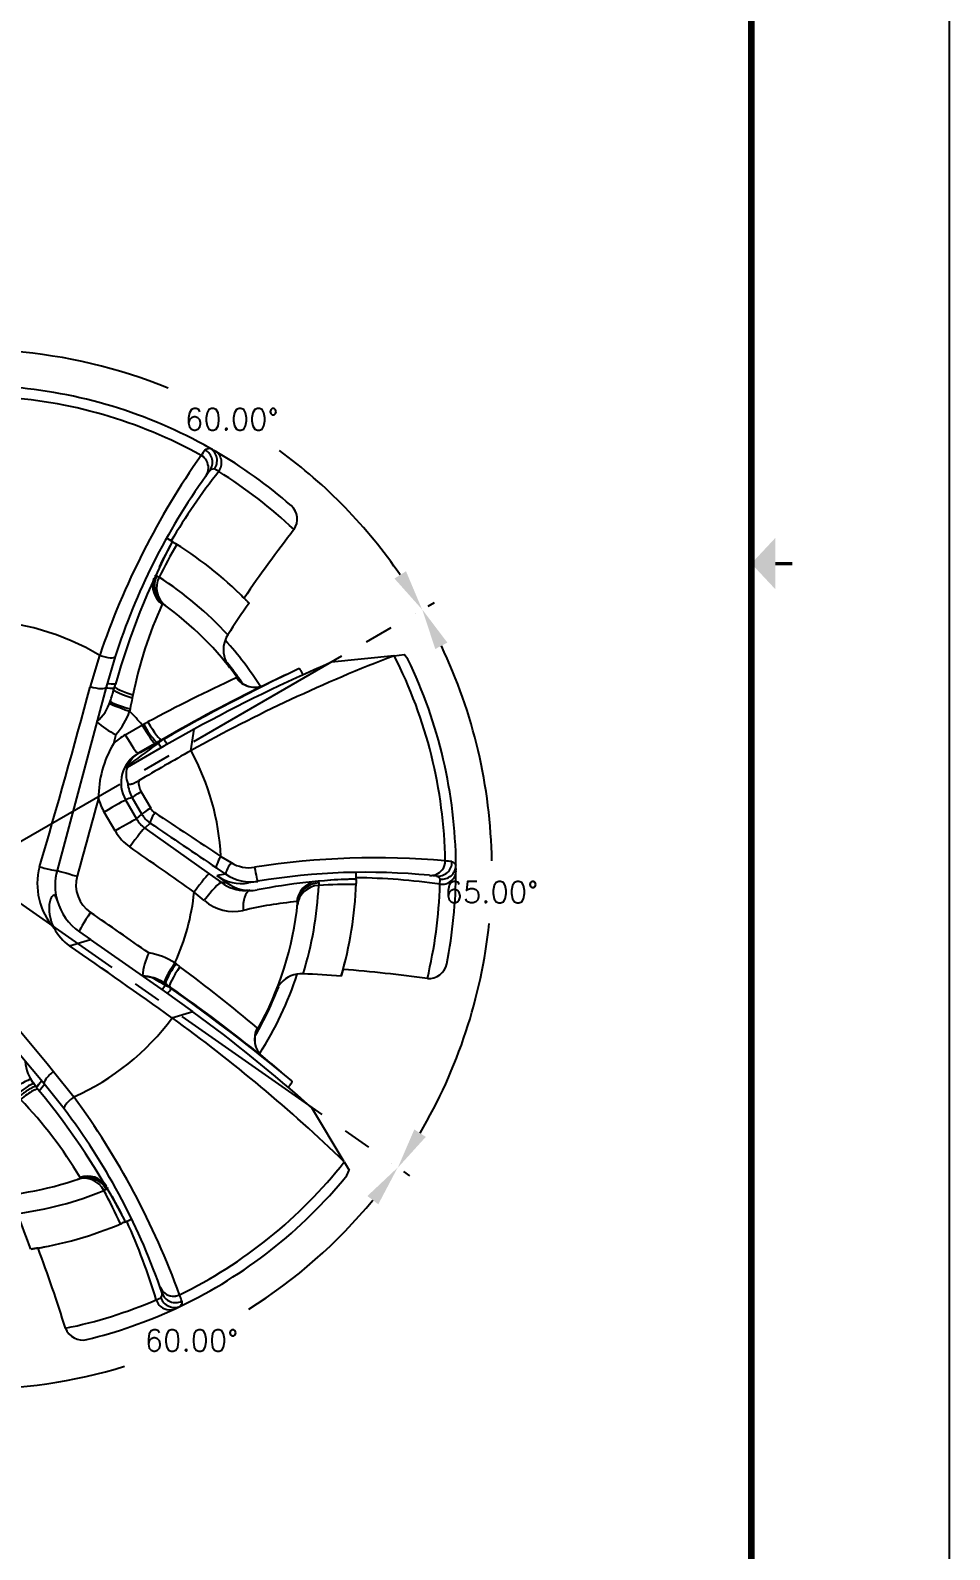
# Model space of a CAD drawing. Extents: x 72.5 to 106.5, y 4 to 26.
# Drawn here: x 102.46 to 106.5, y 10.63 to 17.3 of the extents above; entities that cross this region are included whole.
import ezdxf
from ezdxf.enums import TextEntityAlignment as Align

# ---------------------------------------------------------------- set-up
doc = ezdxf.new("R2010")
doc.units = 0
doc.header["$MEASUREMENT"] = 0
doc.header["$PDMODE"] = 3
doc.linetypes.add('CENTER2', pattern=[1.125, 0.75, -0.125, 0.125, -0.125])
doc.layers.get('0').update_dxf_attribs({"linetype": 'CONTINUOUS'})
doc.layers.get('Defpoints').update_dxf_attribs({"color": 10, "linetype": 'CONTINUOUS'})
for name, color, linetype in [('CLine', 5, 'CENTER2'), ('Default', 7, 'CONTINUOUS'), ('Dims', 4, 'CONTINUOUS'), ('ODG-42605R1', 7, 'CONTINUOUS'), ('Title Block', 7, 'CONTINUOUS')]:
    doc.layers.add(name, color=color, linetype=linetype)
doc.styles.add('RomanD', font='romand.shx', dxfattribs={"width": 0.9})
doc.styles.add('RomanS', font='romans')
doc.dimstyles.get("Standard").update_dxf_attribs({"dimtxt": 0.094, "dimasz": 0.18, "dimexe": 0.0625, "dimexo": 0.0625, "dimgap": 0.09, "dimtad": 0, "dimtih": 1, "dimtoh": 1, "dimdec": 4, "dimzin": 4, "dimdsep": 46, "dimtxsty": 'RomanS', "dimcen": 0.09, "dimazin": 1, "dimtfac": 1, "dimtdec": 4, "dimtofl": 0, "dimtmove": 0, "dimatfit": 1, "dimfxl": 1, "dimtolj": 1, "dimtzin": 0, "dimarcsym": 0})

# ---------------------------------------------------------------- blocks, each defined once
blk = doc.blocks.new('*D15')
at = {"layer": 'Defpoints', "color": 0, "transparency": 16777216}
for p in [(102.2041, 13.6138), (102.2041, 13.6138), (104.0472, 12.3233), (102.7947, 11.4099), (102.008, 11.3724)]:
    blk.add_point(p, dxfattribs=at)
at = {"layer": 'Dims', "color": 0, "lineweight": -2, "transparency": 16777216}
for p, q in [((104.0984, 12.2874), (104.1244, 12.2693)), ((102.0026, 11.3101), (101.9998, 11.2786))]:
    blk.add_line(p, q, dxfattribs=at)
for start, end in [(302.19227, 320.47886), (269.52114, 287.0924)]:
    blk.add_arc((102.2041, 13.6138), 2.2817, start, end, dxfattribs=at)
at = {"layer": 'Dims', "color": 0, "transparency": 16777216}
for points in [[(103.9403, 12.18), (103.9881, 12.1437), (104.0732, 12.3051)], [(102.1836, 11.3022), (102.1865, 11.3622), (102.0053, 11.3408)]]:
    blk.add_solid(points, dxfattribs=at)
at = {"layer": 'Dims', "color": 0, "transparency": 16777216, "insert": (103.1684, 11.5459), "char_height": 0.094, "attachment_point": 5, "style": 'RomanS'}
blk.add_mtext('\\A1;60.00°', dxfattribs=at)
blk = doc.blocks.new('*D16')
at = {"layer": 'Defpoints', "color": 0, "transparency": 16777216}
for p in [(104.1527, 14.7388), (102.2041, 13.6138), (102.2041, 13.6138), (104.4253, 13.0874), (104.0472, 12.3233)]:
    blk.add_point(p, dxfattribs=at)
at = {"layer": 'Dims', "color": 0, "lineweight": -2, "transparency": 16777216}
for p, q in [((104.2068, 14.7701), (104.2351, 14.7864)), ((104.0984, 12.2874), (104.1252, 12.2687))]:
    blk.add_line(p, q, dxfattribs=at)
for start, end in [(0.93952, 25.48085), (329.51915, 354.05143)]:
    blk.add_arc((102.2041, 13.6138), 2.2827, start, end, dxfattribs=at)
at = {"layer": 'Dims', "color": 0, "transparency": 16777216}
for points in [[(104.2382, 14.5819), (104.2913, 14.6098), (104.181, 14.7552)], [(104.1966, 12.4397), (104.1461, 12.4722), (104.074, 12.3045)]]:
    blk.add_solid(points, dxfattribs=at)
at = {"layer": 'Dims', "color": 0, "transparency": 16777216, "insert": (104.4847, 13.5143), "char_height": 0.094, "attachment_point": 5, "style": 'RomanS'}
blk.add_mtext('\\A1;65.00°', dxfattribs=at)
blk = doc.blocks.new('*D17')
at = {"layer": 'Defpoints', "color": 0, "transparency": 16777216}
for p in [(102.2041, 15.7941), (103.6711, 15.3621), (104.1527, 14.7388), (102.2041, 13.6138), (102.2041, 13.6138)]:
    blk.add_point(p, dxfattribs=at)
at = {"layer": 'Dims', "color": 0, "lineweight": -2, "transparency": 16777216}
for p, q in [((102.2041, 15.8566), (102.2041, 15.9585)), ((104.2068, 14.7701), (104.2347, 14.7862))]:
    blk.add_line(p, q, dxfattribs=at)
for start, end in [(67.82806, 85.47981), (34.52019, 53.70648)]:
    blk.add_arc((102.2041, 13.6138), 2.2822, start, end, dxfattribs=at)
at = {"layer": 'Dims', "color": 0, "transparency": 16777216}
for points in [[(102.3828, 15.859), (102.3852, 15.9189), (102.2041, 15.896)], [(104.1098, 14.9232), (104.0591, 14.8911), (104.1806, 14.7549)]]:
    blk.add_solid(points, dxfattribs=at)
at = {"layer": 'Dims', "color": 0, "transparency": 16777216, "insert": (103.3452, 15.5903), "char_height": 0.094, "attachment_point": 5, "style": 'RomanS'}
blk.add_mtext('\\A1;60.00°', dxfattribs=at)
blk = doc.blocks.new('COT_Dblock')
at = {"layer": 'Title Block', "color": 8}
blk.add_lwpolyline([(0, 0), (34, 0), (34, 22), (0, 22)], close=True, dxfattribs=at)
at = {"layer": 'Title Block', "const_width": 0.03}
blk.add_lwpolyline([(33.13, 21.25), (0.87, 21.25), (0.87, 0.75), (33.13, 0.75)], close=True, dxfattribs=at)
at = {"layer": 'Title Block', "const_width": 0.015}
blk.add_lwpolyline([(33.31, 11), (33.235, 11)], dxfattribs=at)
at = {"layer": 'Title Block'}
blk.add_solid([(33.235, 10.8875), (33.235, 11.1125), (33.13, 11)], dxfattribs=at)
at = {"layer": 'Title Block', "color": 1, "style": 'RomanS', "flags": 8}
for tag, p in [('FNAME', (0.62, 3.75)), ('REVDATE', (0.62, 2.25)), ('USER', (0.62, 0.75))]:
    blk.add_attdef(tag, text='', height=0.047, rotation=90, dxfattribs=at).set_placement(p, align=Align.BOTTOM_LEFT)
at = {"layer": 'Title Block', "color": 3, "style": 'RomanS', "flags": 8}
blk.add_attdef('DRAWN', text='', height=0.11, dxfattribs=at).set_placement((28.7003, 1.9844), align=Align.MIDDLE_CENTER)
at = {"layer": 'Title Block', "color": 3, "style": 'RomanD', "width": 0.9, "flags": 8}
for tag, height, p in [('TITL1', 0.125, (31.337, 1.6835)), ('TITL2', 0.094, (31.337, 1.5143)), ('TITL3', 0.094, (31.337, 1.3739))]:
    blk.add_attdef(tag, text='', height=height, dxfattribs=at).set_placement(p, align=Align.MIDDLE_CENTER)
at = {"layer": 'Title Block', "color": 3, "style": 'RomanS', "flags": 8}
for tag, p in [('DDATE', (28.3559, 1.6718)), ('CHECK', (28.3559, 1.406)), ('MATRL', (28.3559, 1.1487)), ('PDATE', (28.3559, 0.8829)), ('SCALE', (29.8959, 0.8555)), ('SHEET', (32.0053, 0.8555))]:
    blk.add_attdef(tag, text='', height=0.094, dxfattribs=at).set_placement(p, align=Align.MIDDLE_LEFT)
for tag, p in [('FSCM#', (30.3372, 1.1213)), ('DWG#', (31.8095, 1.1213)), ('REV#', (32.9697, 1.1213))]:
    blk.add_attdef(tag, text='', height=0.094, dxfattribs=at).set_placement(p, align=Align.TOP_CENTER)
blk = doc.blocks.new('SE')
at = {"layer": 'ODG-42605R1', "color": 7, "linetype": 'Continuous'}
for p, q in [((18.664, 18.252), (18.659, 18.255)), ((18.504, 18.127), (18.504, 18.127)), ((18.812, 17.843), (18.734, 17.888)), ((18.656, 17.859), (18.586, 17.763)), ((18.004, 16.61), (18.04, 16.587)), ((18.06, 16.574), (18.079, 16.563)), ((18.062, 16.574), (18.061, 16.575)), ((17.725, 16.013), (17.766, 15.988)), ((16.559, 14.065), (16.723, 14.614)), ((16.994, 14.593), (16.835, 14.054)), ((21.894, 14.609), (20.795, 14.494)), ((21.894, 14.609), (22.067, 14.627)), ((22.132, 14.55), (22.067, 14.627)), ((19.119, 14.22), (19.144, 14.214)), ((16.835, 14.054), (15.974, 10.839)), ((17.256, 13.675), (17.247, 13.635)), ((17.172, 13.22), (17.472, 13.392)), ((17.472, 13.392), (17.5, 13.407)), ((17.008, 13.223), (16.963, 13.06)), ((17.434, 12.911), (17.747, 13.084)), ((17.729, 13.086), (17.696, 13.067)), ((17.854, 13.144), (17.828, 13.13)), ((18.382, 13.317), (17.848, 13.017)), ((18.322, 12.938), (18.382, 13.317)), ((17.848, 13.017), (17.205, 12.645)), ((17.696, 13.067), (17.397, 12.896)), ((18.327, 12.941), (18.322, 12.938)), ((17.218, 12.681), (17.199, 12.642)), ((17.199, 12.642), (17.205, 12.645)), ((17.178, 12.076), (17.371, 11.741)), ((17.464, 11.826), (17.294, 12.118)), ((17.45, 12.216), (17.618, 11.93)), ((16.992, 11.532), (16.801, 11.863)), ((17.371, 11.741), (17.464, 11.826)), ((17.61, 11.668), (17.515, 11.581)), ((17.515, 11.581), (18.645, 10.779)), ((18.851, 11.084), (19.029, 10.974)), ((22.789, 11.004), (22.789, 11.004)), ((18.645, 10.779), (18.862, 10.624)), ((18.937, 10.772), (18.772, 10.883)), ((21.226, 10.678), (21.224, 10.636)), ((22.633, 10.739), (22.515, 10.751)), ((22.697, 10.595), (22.698, 10.685)), ((22.978, 10.928), (22.978, 10.934)), ((18.56, 10.307), (18.382, 10.456)), ((20.569, 10.621), (20.568, 10.573)), ((21.223, 10.612), (21.222, 10.59)), ((21.223, 10.61), (21.223, 10.612)), ((16.193, 9.513), (16.563, 9.623)), ((16.366, 9.761), (16.563, 9.623)), ((17.862, 8.714), (16.563, 9.623)), ((15.747, 7.088), (13.866, 9.33)), ((18.043, 9.213), (18.069, 9.194)), ((17.627, 8.959), (17.473, 8.986)), ((17.876, 8.85), (17.855, 8.864)), ((17.863, 8.847), (17.881, 8.834)), ((17.876, 8.85), (17.875, 8.849)), ((17.876, 8.85), (17.876, 8.85)), ((18.36, 8.357), (17.862, 8.714)), ((17.98, 8.763), (17.956, 8.78)), ((17.991, 8.251), (18.36, 8.357)), ((17.996, 8.248), (17.991, 8.251)), ((19.49, 8.071), (19.495, 8.045)), ((15.914, 7.308), (16.27, 6.859)), ((15.57, 7.083), (15.569, 7.085)), ((15.613, 7.028), (15.57, 7.083)), ((16.097, 6.649), (15.747, 7.088)), ((21.015, 5.72), (20.446, 6.668)), ((21.015, 5.72), (21.105, 5.571)), ((21.062, 5.479), (21.105, 5.571)), ((16.841, 5.236), (16.797, 5.216)), ((17.109, 4.639), (17.089, 4.63)), ((17.107, 4.638), (17.109, 4.639)), ((17.17, 4.664), (17.131, 4.648)), ((17.82, 3.415), (17.781, 3.527)), ((17.717, 3.295), (17.799, 3.333)), ((18.126, 3.385), (18.126, 3.385)), ((18.137, 3.182), (18.143, 3.185))]:
    blk.add_line(p, q, dxfattribs=at)
for centre, radius, start, end in [((14.478, 10.854), 8.5, 60.5391, 85.7719), ((14.478, 10.854), 8.313, 61.0328, 86.8533), ((27.861, 11.39), 11.53, 143.6555, 144.2474), ((14.541, 10.963), 8.374, 59.8231, 60.5444), ((18.532, 18.038), 0.252, 323.5836, 58.2431), ((14.478, 10.854), 8.5, 48.7509, 59.8284), ((29.867, 10.158), 13.879, 144.9585, 161.2731), ((18.383, 17.908), 0.25, 25.2922, 60.9763), ((18.403, 17.927), 0.222, 28.8521, 61.5051), ((18.383, 17.908), 0.249, 326.3946, 30.4691), ((27.944, 11.078), 11.5, 144.4708, 162.2022), ((27.669, 10.883), 11.264, 141.8399, 149.3497), ((18.383, 17.908), 0.25, 324.4491, 342.2472), ((14.478, 10.855), 8.223, 46.5386, 58.1938), ((19.868, 17.004), 0.322, 325.7799, 48.3548), ((41.265, 0.488), 26.709, 142.2933, 145.4866), ((29.576, 10.547), 13.071, 152.4267, 164.1989), ((27.877, 10.863), 11.336, 149.8124, 153.1207), ((28.174, 11.044), 11.6, 151.3973, 153.7637), ((14.478, 10.854), 6.75, 58.5046, 59.36), ((14.55, 10.974), 6.611, 58.7554, 59.3663), ((14.478, 10.854), 6.75, 58.4219, 58.7617), ((14.478, 10.854), 6.75, 43.8606, 57.9335), ((14.478, 10.854), 6.096, 42.5205, 57.3598), ((24.723, 12.407), 7.57, 155.7742, 168.4987), ((14.478, 10.854), 5.75, 35.7577, 54.1468), ((42.37, -0.323), 27.956, 145.4495, 146.8238), ((14.478, 10.854), 6.75, 44.9222, 46.1014), ((14.478, 10.854), 4.379, 59.1592, 88.4657), ((19.391, 14.71), 0.496, 147.8084, 198.3737), ((14.478, 10.854), 6, 32.3688, 42.1454), ((31.809, -11.244), 27.689, 110.983, 119.1376), ((31.848, -11.232), 28, 113.252, 118.7463), ((19.388, 14.71), 0.493, 198.4414, 218.3449), ((14.478, 10.854), 5.768, 34.7308, 39.0042), ((14.478, 10.854), 8.313, 1.0328, 26.8533), ((14.478, 10.854), 8.5, 0.5391, 25.7719), ((32.206, -13.822), 30.946, 115.0175, 118.2238), ((34.658, -16.178), 33.796, 115.3025, 119.8169), ((19.452, 14.431), 0.378, 215.5036, 257.9483), ((32.248, -11.918), 28.917, 115.0573, 115.9053), ((14.478, 10.854), 6.75, 30.4427, 31.3154), ((-139.943, 56.435), 162.136, 343.68963, 344.85108), ((-8.751, 21.804), 26.876, 342.6862, 343.1912), ((4.499, 17.758), 13.022, 343.3726, 343.7148), ((39.729, 9.333), 22.887, 168.4478, 168.5819), ((33.293, -13.759), 31.03, 116.1562, 119.9265), ((16.194, 14.026), 0.747, 310.0528, 342.8136), ((16.152, 13.996), 1.153, 317.919, 341.7386), ((14.478, 10.854), 3.924, 40.2859, 45.1196), ((110.518, -5.092), 95.131, 168.50628, 168.62249), ((17.478, 14.262), 1.141, 225.1709, 245.6282), ((2.751, 41.256), 31.514, 297.9054, 298.0522), ((18.449, 13.844), 1.046, 204.7189, 226.4716), ((17.669, 12.354), 0.998, 119.844, 135.0042), ((17.729, 12.968), 0.118, 81.3198, 89.8188), ((-24.368, 88.96), 86.78, 299.03225, 299.09386), ((9.456, 24.448), 14.078, 306.1114, 306.4895), ((17.956, 12.665), 0.49, 102.0724, 107.0335), ((18.609, 12.095), 1.908, 149.6229, 179.714), ((17.695, 12.377), 0.598, 119.8696, 210.1974), ((17.66, 12.482), 0.485, 117.823, 155.8099), ((17.842, 11.873), 1.116, 111.4642, 113.5357), ((56.271, -54.221), 77.14, 119.46903, 120.25229), ((14.478, 10.854), 4.379, 3.0022, 28.4657), ((17.61, 12.522), 0.424, 163.0998, 201.5203), ((17.805, 12.414), 0.591, 184.6043, 210.0362), ((17.735, 12.381), 0.329, 174.3761, 210.15), ((537.907, -131.937), 540.743, 164.55116, 164.70137), ((17.645, 12.351), 0.975, 194.6394, 210.0377), ((17.814, 10.509), 1.691, 107.9237, 112.1054), ((17.807, 11.99), 0.502, 209.6977, 234.4759), ((17.891, 12.075), 0.494, 210.1917, 235.3899), ((17.822, 12.05), 0.237, 210.5471, 236.4628), ((475.868, 701.398), 827.889, 236.397471, 236.493749), ((17.762, 11.979), 0.89, 210.1148, 235.0723), ((211.209, 297.125), 344.915, 235.85467, 236.08762), ((-209.408, -312.779), 395.436, 54.82687, 55.02691), ((19.348, 11.5), 0.615, 238.7545, 278.8216), ((21.57, -2.652), 13.711, 84.8971, 98.925), ((22.539, 11), 0.25, 324.1728, 0.9763), ((21.633, -0.468), 11.53, 83.6555, 84.2474), ((16.806, 10.601), 1.178, 165.2293, 221.3014), ((16.94, 10.58), 1, 165, 195.7853), ((16.895, 10.587), 0.589, 165.1706, 235.704), ((20.976, -1.307), 12.25, 99.5798, 100.3126), ((-21.785, -45.545), 69.384, 54.04499, 54.21983), ((19.209, 11.329), 0.723, 233.8957, 280.046), ((19.375, 11.407), 0.772, 235.4421, 279.4595), ((21.482, 0.372), 10.317, 91.5272, 101.143), ((21.404, -0.695), 11.5, 84.4604, 99.5237), ((21.49, -0.912), 11.6, 91.3973, 93.8044), ((14.478, 10.854), 6.75, 358.5046, 359.36), ((21.099, -0.555), 11.264, 81.8399, 89.3497), ((22.539, 11), 0.25, 264.4491, 281.4043), ((22.54, 10.996), 0.246, 266.5572, 331.4), ((22.726, 10.935), 0.252, 263.5836, 358.2431), ((22.563, 10.995), 0.225, 328.8589, 343.2393), ((14.478, 10.854), 8.5, 348.7509, 359.8284), ((14.604, 10.855), 8.374, 359.8231, 0.5444), ((14.478, 10.854), 3.924, 335.2752, 354.1753), ((18.861, 9.252), 1.371, 86.1062, 89.9727), ((19.273, 11.171), 0.685, 233.1141, 271.2747), ((19.371, 11.186), 0.702, 233.6272, 279.659), ((19.292, 9.907), 0.579, 85.9019, 90.4026), ((21.404, -0.695), 11.5, 99.5237, 100.3662), ((14.478, 10.854), 6.096, 342.5205, 357.3598), ((21.185, -0.745), 11.336, 89.8124, 93.1207), ((14.478, 10.854), 6.75, 343.8606, 357.9338), ((14.478, 10.854), 8.223, 346.5386, 358.1938), ((16.94, 10.58), 1, 195.7853, 235), ((19.074, 10.899), 0.783, 229.0564, 282.5394), ((20.792, 3.699), 6.619, 95.2797, 103.5328), ((14.478, 10.854), 5.75, 330.7577, 354.1468), ((-298.555, -443.49), 552.307, 55.08218, 55.21152), ((16.693, 10.225), 0.869, 207.4724, 234.9234), ((134.736, 106.507), 154.787, 218.78323, 219.85702), ((-98.639, -155.966), 201.42, 54.61683, 55.24178), ((18.631, 8.876), 1.164, 153.8872, 174.5371), ((17.406, 8.235), 1.167, 56.915, 81.1073), ((18.862, 8.522), 1.039, 139.729, 161.6236), ((37.11, 34.378), 31.572, 232.9084, 233.0522), ((-0.393, -15.639), 30.944, 50.0173, 53.2239), ((14.478, 10.854), 6.75, 344.9222, 346.1014), ((18.894, -17.528), 26.709, 82.2933, 85.4866), ((22.499, 9.261), 0.322, 265.7799, 348.3548), ((17.442, 8.23), 0.756, 56.8843, 87.631), ((-10.61, -43.019), 59.153, 61.21438, 61.48751), ((17.436, 8.255), 0.73, 54.1814, 74.8511), ((17.792, 9.369), 0.527, 277.7874, 279.0978), ((17.765, 8.801), 0.12, 16.3748, 23.5855), ((24.674, 21.147), 14.074, 241.1113, 241.4895), ((68.416, 78.472), 86.042, 234.03191, 234.09405), ((14.478, 10.854), 6, 327.3797, 342.1383), ((20.272, 8.53), 0.493, 138.4414, 158.3449), ((20.274, 8.528), 0.496, 87.8084, 138.3737), ((18.744, -18.89), 27.956, 85.4495, 86.8238), ((17.589, 8.467), 0.49, 37.0724, 42.0335), ((0.124, -16.599), 31.028, 51.1561, 54.9266), ((-1.49, -18.856), 33.791, 50.3022, 54.8172), ((14.478, 10.854), 5.768, 329.6687, 339.0862), ((1.802, -14.223), 28, 48.252, 53.7463), ((14.478, 10.854), 4.379, 294.1592, 323.4657), ((1.775, -14.192), 27.689, 45.983, 54.1376), ((19.822, 7.858), 0.378, 150.5036, 192.9483), ((16.157, 7.542), 0.745, 184.4643, 217.8515), ((1.349, -14.875), 28.917, 50.0576, 50.9053), ((15.325, 7.395), 0.396, 308.2131, 308.2341), ((24.738, 14.246), 11.634, 218.344, 218.7325), ((5.499, -1.375), 13.148, 27.4353, 39.3748), ((14.478, 10.854), 6.75, 325.4427, 326.3154), ((9.858, 1.561), 7.589, 30.7839, 43.8182), ((5.08, -1.352), 13.879, 19.9585, 36.2731), ((6.938, -0.304), 11.5, 19.4708, 37.2022), ((14.478, 10.854), 8.313, 296.0328, 321.8533), ((14.478, 10.854), 5.75, 270.7577, 289.1469), ((14.478, 10.854), 8.5, 295.5391, 320.7719), ((14.478, 10.854), 6.096, 277.5205, 292.3599), ((6.791, -0.132), 11.346, 24.8176, 28.1228), ((6.771, -0.478), 11.608, 26.4015, 28.8025), ((-10.677, -5.583), 27.956, 20.4495, 21.8238), ((14.478, 10.854), 6.75, 278.8606, 292.9342), ((14.478, 10.854), 6.75, 293.422, 293.7617), ((14.478, 10.854), 6.75, 293.5046, 294.36), ((14.535, 10.727), 6.611, 293.7554, 294.3663), ((6.936, 0.032), 11.264, 16.8399, 24.3497), ((14.478, 10.854), 6.75, 279.9222, 281.1014), ((-9.379, -5.143), 26.709, 17.2933, 20.4866), ((18.016, 3.61), 0.25, 199.4491, 217.2472), ((18.016, 3.61), 0.249, 201.3946, 265.4691), ((14.478, 10.854), 8.223, 281.5386, 293.1938), ((18.037, 3.413), 0.252, 198.5836, 293.2431), ((18.016, 3.61), 0.25, 260.2922, 295.9763), ((18.02, 3.582), 0.222, 263.8521, 296.5051), ((7.241, -0.416), 11.53, 18.6555, 19.2474), ((14.478, 10.854), 8.5, 283.7509, 294.8284), ((14.531, 10.74), 8.374, 294.8231, 295.5444), ((16.424, 2.911), 0.322, 200.7799, 283.3548)]:
    blk.add_arc(centre, radius, start, end, dxfattribs=at)
for centre, major_axis, ratio, start_param, end_param in [((18.454, 18.006), (-0.202, 0.147), 0.991701, 3.141593, 4.834665), ((18.624, 17.987), (0.126, 0.216), 0.945078, 4.592751, 6.283185), ((18.08, 15.839), (-0.234, -0.324), 0.987796, 4.880611, 6.283185), ((18.051, 15.835), (-0.352, 0.189), 0.991502, 0.147318, 1.442553), ((18.113, 15.815), (-0.236, -0.323), 0.968322, 4.876841, 6.283185), ((16.756, 14.669), (-0.238, 0.076), 0.252573, 1.512352, 3.141593), ((19.44, 14.453), (-0.172, 0.361), 0.991263, 1.751726, 3.148714), ((16.594, 14.119), (-0.241, 0.065), 0.24701, 1.490953, 3.141593), ((17.272, 13.66), (0.38, -0.124), 0.077829, 3.129925, 4.673032), ((17.285, 13.704), (0.385, -0.108), 0.091539, 3.279937, 4.66196), ((17.498, 13.414), (0.199, -0.347), 0.085708, 4.728267, 6.269108), ((17.614, 13.481), (0.199, -0.347), 0.139971, 4.737312, 6.267954), ((17.198, 13.243), (0.199, -0.347), 0.085412, 4.729801, 6.272961), ((16.833, 11.877), (-0.347, -0.2), 0.009866, 3.228863, 4.799097), ((17.509, 12.243), (-0.216, -0.125), 0.025755, 4.972947, 6.19589), ((17.026, 11.541), (-0.347, -0.199), 0.022333, 3.228881, 4.796756), ((17.679, 11.951), (-0.216, -0.126), 0.05272, 4.96894, 6.195797), ((17.753, 11.872), (-0.14, -0.207), 0.164809, 4.916125, 6.194706), ((17.287, 11.254), (-0.231, -0.326), 0.063415, 3.229036, 4.772334), ((18.915, 11.087), (-0.14, -0.207), 0.209444, 4.868525, 6.193934), ((19.08, 10.976), (-0.14, -0.207), 0.166148, 4.831071, 6.194686), ((22.66, 10.987), (-0.027, -0.249), 0.991701, 0, 1.693073), ((15.732, 10.904), (-0.241, 0.065), 0.079232, 1.321038, 3.141593), ((16.36, 10.735), (0.386, -0.104), 0.017272, 3.141593, 4.626845), ((18.417, 10.453), (-0.232, -0.326), 0.075884, 3.229112, 4.755395), ((19.46, 10.893), (0.041, -0.247), 0.070426, 4.70113, 6.283185), ((22.728, 10.83), (-0.25, 0.001), 0.945078, 1.451158, 3.141593), ((18.633, 10.297), (-0.234, -0.324), 0.163157, 3.230047, 4.799633), ((19.455, 10.102), (0.073, -0.393), 0.513441, 3.241965, 4.536695), ((20.578, 10.251), (-0.012, 0.4), 0.991502, 0.140209, 1.442558), ((20.592, 10.187), (-0.398, 0.043), 0.968322, 4.876841, 6.283185), ((20.596, 10.227), (-0.398, 0.041), 0.987796, 4.880612, 6.283185), ((16.596, 10.089), (0.229, 0.328), 0.084159, 1.593537, 3.141593), ((18.074, 9.198), (-0.219, -0.335), 0.086218, 4.725188, 6.269477), ((18.184, 9.122), (-0.23, -0.327), 0.139971, 4.737311, 6.267954), ((19.837, 7.878), (0.254, 0.309), 0.991263, 1.751728, 3.148716), ((15.939, 7.248), (-0.192, -0.161), 0.24701, 4.632546, 6.283185), ((15.183, 6.958), (-0.34, -0.211), 0.08105, 3.128722, 4.680232), ((15.27, 6.838), (-0.309, -0.254), 0.126507, 3.125436, 4.644565), ((16.297, 6.8), (-0.199, -0.151), 0.252573, 4.653945, 6.283185), ((16.457, 5.031), (0.129, -0.379), 0.968322, 1.735248, 3.141593), ((16.495, 5.045), (0.131, -0.378), 0.987793, 1.739032, 3.141593), ((16.509, 5.071), (0.357, 0.18), 0.991504, 0.119438, 1.442826), ((17.942, 3.367), (-0.105, 0.227), 0.945078, 1.451158, 3.141593), ((18.056, 3.495), (-0.237, -0.081), 0.991701, 0, 1.693073)]:
    blk.add_ellipse(centre, major_axis=major_axis, ratio=ratio, start_param=start_param, end_param=end_param, dxfattribs=at)
for points in [[(18.574, 18.223), (18.588, 18.242), (18.618, 18.252), (18.664, 18.252)], [(18.734, 17.888), (18.695, 17.886), (18.668, 17.876), (18.656, 17.859)], [(17.918, 16.662), (17.904, 16.67), (17.893, 16.668), (17.887, 16.655)], [(17.689, 16.007), (17.697, 16.02), (17.709, 16.022), (17.725, 16.013)], [(17.846, 15.515), (17.834, 15.524), (17.825, 15.523), (17.82, 15.513)], [(20.245, 14.363), (20.236, 14.376), (20.226, 14.381), (20.214, 14.376)], [(16.977, 14.032), (16.928, 14.034), (16.88, 14.036), (16.831, 14.038)], [(16.999, 14.106), (16.95, 14.109), (16.901, 14.111), (16.851, 14.114)], [(17.802, 12.99), (17.786, 13.018), (17.77, 13.047), (17.753, 13.075)], [(17.908, 13.051), (17.89, 13.082), (17.872, 13.113), (17.854, 13.144)], [(22.908, 10.991), (22.931, 10.989), (22.954, 10.967), (22.978, 10.928)], [(21.228, 10.779), (21.227, 10.795), (21.22, 10.803), (21.206, 10.803)], [(22.698, 10.685), (22.676, 10.719), (22.654, 10.736), (22.633, 10.739)], [(20.546, 10.649), (20.561, 10.65), (20.569, 10.641), (20.569, 10.621)], [(20.198, 10.268), (20.2, 10.283), (20.195, 10.29), (20.183, 10.29)], [(17.819, 8.744), (17.837, 8.771), (17.856, 8.798), (17.875, 8.824)], [(17.918, 8.674), (17.939, 8.704), (17.96, 8.733), (17.98, 8.763)], [(15.613, 7.028), (15.642, 7.067), (15.672, 7.105), (15.701, 7.143)], [(15.662, 6.967), (15.692, 7.005), (15.722, 7.044), (15.752, 7.082)], [(20.095, 7.111), (20.104, 7.124), (20.103, 7.135), (20.094, 7.144)], [(16.364, 5.422), (16.378, 5.427), (16.383, 5.435), (16.378, 5.445)], [(16.857, 5.269), (16.864, 5.255), (16.858, 5.244), (16.841, 5.236)], [(17.262, 4.705), (17.277, 4.712), (17.281, 4.722), (17.275, 4.735)], [(17.799, 3.333), (17.82, 3.367), (17.827, 3.394), (17.82, 3.415)], [(18.165, 3.272), (18.172, 3.25), (18.163, 3.22), (18.137, 3.182)]]:
    blk.add_open_spline(points, degree=3, dxfattribs=at)
for points, knots in [([(17.99, 16.597), (17.997, 16.607), (18.008, 16.608), (18.028, 16.596), (18.036, 16.59), (18.055, 16.578), (18.066, 16.571), (18.079, 16.563)], [0, 0, 0, 0, 0.5, 0.5, 0.75, 0.75, 1, 1, 1, 1]), ([(17.294, 13.864), (17.282, 13.867), (17.271, 13.871), (17.247, 13.878), (17.235, 13.882), (17.2, 13.893), (17.178, 13.901), (17.136, 13.917), (17.116, 13.925), (17.079, 13.94), (17.062, 13.948), (17.031, 13.963), (17.018, 13.97), (16.995, 13.984), (16.985, 13.99), (16.972, 14.001), (16.968, 14.005), (16.965, 14.008)], [0, 0, 0, 0, 0.0625, 0.0625, 0.125, 0.125, 0.25, 0.25, 0.375, 0.375, 0.5, 0.5, 0.625, 0.625, 0.75, 0.75, 0.8382984, 0.8382984, 0.8382984, 0.8382984]), ([(17.305, 13.916), (17.257, 13.931), (17.211, 13.946), (17.128, 13.978), (17.09, 13.994), (17.03, 14.026), (17.007, 14.04), (16.99, 14.057), (16.987, 14.059), (16.984, 14.062)], [0, 0, 0, 0, 0.25, 0.25, 0.5, 0.5, 0.75, 0.75, 0.8086804, 0.8086804, 0.8086804, 0.8086804]), ([(17.753, 13.075), (17.664, 13.009), (17.575, 12.943), (17.396, 12.812), (17.307, 12.747), (17.218, 12.681)], [0, 0, 0, 0, 0.5, 0.5, 1, 1, 1, 1]), ([(17.813, 13.134), (17.813, 13.134), (17.813, 13.134), (17.813, 13.134), (17.804, 13.129), (17.795, 13.123), (17.786, 13.118), (17.777, 13.113), (17.768, 13.108), (17.759, 13.103), (17.75, 13.098), (17.741, 13.093), (17.732, 13.087), (17.731, 13.087), (17.73, 13.086), (17.729, 13.086), (17.729, 13.086), (17.729, 13.086), (17.729, 13.086)], [0, 0, 0, 0, 0.000049, 0.000049, 0.000049, 0.320688, 0.320688, 0.320688, 0.641983, 0.641983, 0.641983, 0.963892, 0.963892, 0.963892, 0.999951, 0.999951, 0.999951, 1, 1, 1, 1]), ([(17.216, 12.367), (17.218, 12.363), (17.22, 12.359), (17.227, 12.355), (17.232, 12.353), (17.243, 12.351), (17.249, 12.351), (17.264, 12.353), (17.272, 12.354), (17.29, 12.359), (17.299, 12.362), (17.319, 12.369), (17.33, 12.374), (17.362, 12.388), (17.385, 12.4), (17.408, 12.413)], [0, 0, 0, 0, 0.125, 0.125, 0.25, 0.25, 0.375, 0.375, 0.5, 0.5, 0.625, 0.625, 0.75, 0.75, 1, 1, 1, 1]), ([(21.207, 10.685), (21.219, 10.683), (21.225, 10.674), (21.225, 10.651), (21.225, 10.641), (21.224, 10.618), (21.223, 10.605), (21.222, 10.59)], [0, 0, 0, 0, 0.5, 0.5, 0.75, 0.75, 1, 1, 1, 1]), ([(15.978, 10.308), (15.969, 10.338), (15.96, 10.367), (15.939, 10.395), (15.93, 10.401), (15.912, 10.402), (15.902, 10.397), (15.875, 10.37), (15.862, 10.341), (15.844, 10.281), (15.838, 10.248), (15.83, 10.149), (15.836, 10.081), (15.866, 9.949), (15.89, 9.885), (15.922, 9.824)], [0, 0, 0, 0, 0.125, 0.125, 0.1875, 0.1875, 0.25, 0.25, 0.375, 0.375, 0.5, 0.5, 0.75, 0.75, 1, 1, 1, 1]), ([(17.953, 8.795), (17.953, 8.795), (17.953, 8.795), (17.953, 8.795), (17.945, 8.801), (17.936, 8.807), (17.928, 8.813), (17.919, 8.819), (17.911, 8.825), (17.903, 8.831), (17.894, 8.837), (17.885, 8.843), (17.876, 8.85), (17.876, 8.85), (17.876, 8.85), (17.876, 8.85)], [0, 0, 0, 0, 0.00005, 0.00005, 0.00005, 0.327889, 0.327889, 0.327889, 0.656399, 0.656399, 0.656399, 0.999951, 0.999951, 0.999951, 1, 1, 1, 1]), ([(15.604, 7.049), (15.599, 7.048), (15.592, 7.047), (15.576, 7.041), (15.565, 7.037), (15.541, 7.025), (15.527, 7.018), (15.497, 7), (15.482, 6.991), (15.448, 6.968), (15.43, 6.956), (15.393, 6.93), (15.374, 6.916), (15.344, 6.894), (15.335, 6.886), (15.315, 6.871), (15.305, 6.863), (15.295, 6.855)], [0.1447492, 0.1447492, 0.1447492, 0.1447492, 0.25, 0.25, 0.375, 0.375, 0.5, 0.5, 0.625, 0.625, 0.75, 0.75, 0.875, 0.875, 0.9375, 0.9375, 1, 1, 1, 1]), ([(15.637, 7.001), (15.633, 7), (15.629, 6.999), (15.605, 6.993), (15.58, 6.982), (15.52, 6.949), (15.486, 6.927), (15.412, 6.876), (15.373, 6.846), (15.334, 6.815)], [0.1804376, 0.1804376, 0.1804376, 0.1804376, 0.25, 0.25, 0.5, 0.5, 0.75, 0.75, 1, 1, 1, 1]), ([(17.168, 4.684), (17.172, 4.672), (17.166, 4.663), (17.145, 4.653), (17.136, 4.65), (17.115, 4.641), (17.103, 4.636), (17.089, 4.63)], [0, 0, 0, 0, 0.5, 0.5, 0.75, 0.75, 1, 1, 1, 1])]:
    blk.add_open_spline(points, degree=3, knots=knots, dxfattribs=at)
for points in [[(19.257, 15.621), (19.287, 15.591), (19.316, 15.561), (19.345, 15.531)], [(20.996, 9.098), (20.985, 9.058), (20.974, 9.018), (20.962, 8.978)], [(15.641, 4.205), (15.6, 4.198), (15.559, 4.191), (15.518, 4.185)]]:
    blk.add_rational_spline(points, [0.998844746509, 0.99881617102, 0.99881617102, 0.998844746509], degree=3, dxfattribs=at)

msp = doc.modelspace()

# ---------------------------------------------------------------- linework, layer by layer
at = {"layer": 'CLine'}
for q in [(104.15268, 14.73884), (104.04722, 12.32329)]:
    msp.add_line((102.20412, 13.61384), q, dxfattribs=at)

# ---------------------------------------------------------------- block references
msp.add_blockref('COT_Dblock', (72.49537, 3.9569))
at = {"layer": 'Default', "xscale": 0.25, "yscale": 0.25, "zscale": 0.25}
msp.add_blockref('SE', (98.58463, 10.90026), dxfattribs=at)

# ---------------------------------------------------------------- dimensions: what is measured, and where the dimension line sits
at = {"layer": 'Dims'}
for base, line1, line2, picture, middle in [((103.67109, 15.3621), ((102.20412, 13.61384), (102.20412, 15.79414)), ((102.20412, 13.61384), (104.15268, 14.73884)), '*D17', (103.34522, 15.59027)), ((104.42531, 13.08741), ((102.20412, 13.61384), (104.15268, 14.73884)), ((102.20412, 13.61384), (104.04722, 12.32329)), '*D16', (104.48466, 13.51427)), ((102.79467, 11.40988), ((102.20412, 13.61384), (104.04722, 12.32329)), ((102.20412, 13.61384), (102.00802, 11.3724)), '*D15', (103.16842, 11.54591))]:
    dim = msp.add_angular_dim_2l(base=base, line1=line1, line2=line2, dimstyle='Standard', dxfattribs=at)
    dim.commit()
    dim.dimension.update_dxf_attribs({"geometry": picture, "text_midpoint": middle})

doc.saveas('drawing.dxf')
